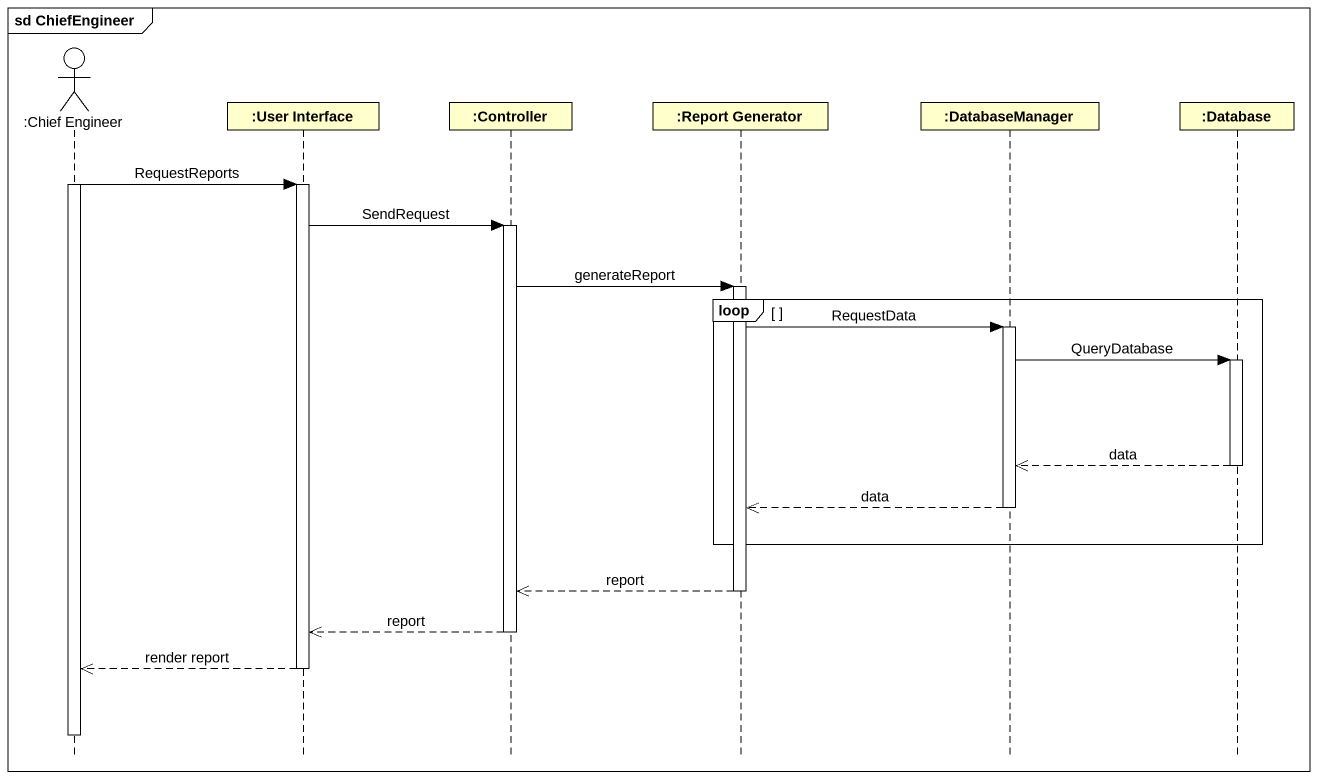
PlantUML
@startuml
mainframe sd ChiefEngineer
hide footbox
actor ":Chief Engineer" as Chief_Engineer
participant ":User Interface" as User_Interface
participant ":Controller" as Controller
participant ":Report Generator" as Report_Generator
participant ":DatabaseManager" as DatabaseManager
participant ":Database" as Database_

activate Chief_Engineer
Chief_Engineer -> User_Interface : RequestReports
activate User_Interface
User_Interface -> Controller : SendRequest
activate Controller
Controller -> Report_Generator : generateReport
activate Report_Generator
loop
  Report_Generator -> DatabaseManager : RequestData
  activate DatabaseManager
  DatabaseManager -> Database_ : QueryDatabase
  activate Database_
  Database_ -->> DatabaseManager : data
  deactivate Database_
  DatabaseManager -->> Report_Generator : data
  deactivate DatabaseManager
end
Report_Generator -->> Controller : report
deactivate Report_Generator
Controller -->> User_Interface : report
deactivate Controller
User_Interface -->> Chief_Engineer : render report
deactivate User_Interface
deactivate Chief_Engineer
@enduml
